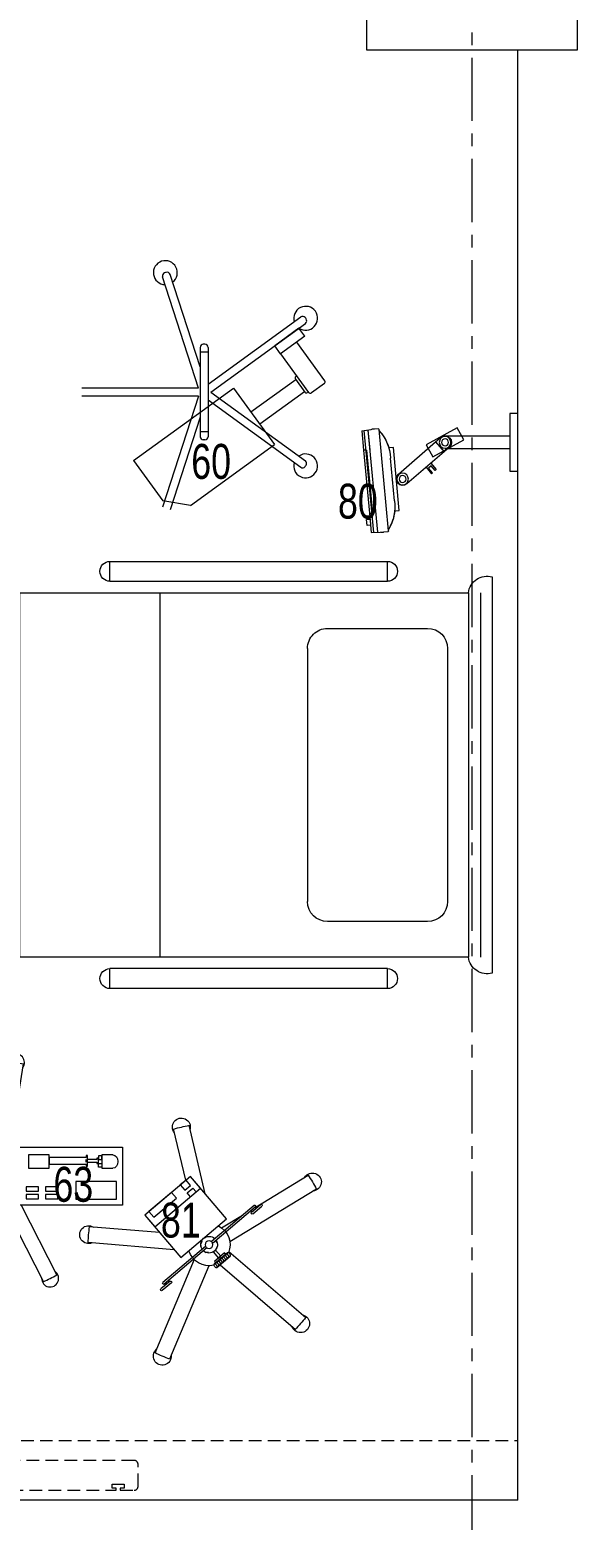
# Model space of a CAD drawing. Header units: millimetres. Extents: x 26027 to 581921, y 7230 to 233891.
# Drawn here: x 471939 to 473303, y 174942 to 178680 of the extents above; entities that cross this region are included whole.
import ezdxf

# ---------------------------------------------------------------- set-up
doc = ezdxf.new("R2010")
doc.units = ezdxf.units.MM
doc.header["$LTSCALE"] = 5
doc.linetypes.add('CENTER', pattern=[50.8, 31.75, -6.35, 6.35, -6.35])
doc.linetypes.add('HIDDEN', pattern=[9.525, 6.35, -3.175])
doc.layers.add('axes', color=9, linetype='Continuous')
for name, color, linetype, lineweight in [('Medical Equipment and Furniture', 163, 'Continuous', 0), ('Medical Equipment and Furniture1', 163, 'Continuous', 5), ('Medical Equipment and Furniture2', 42, 'Continuous', 13), ('Structure', 20, 'Continuous', 5), ('Walls', 32, 'Continuous', 5)]:
    doc.layers.add(name, color=color, linetype=linetype, lineweight=lineweight)
doc.layers.add('Wooden Joinery', color=7, linetype='Continuous', lineweight=5, true_color=0xffdcd1)
doc.styles.add('X3G_ENTITY_257CFD', font='swisscl.ttf', dxfattribs={"height": 200})

# ---------------------------------------------------------------- blocks, each defined once
blk = doc.blocks.new('IC.1')
at = {"layer": 'Medical Equipment and Furniture1'}
for p, q in [((42.4872, -10.88), (41.4928, -10.88)), ((42.4472, -10.91), (41.5328, -10.91)), ((42.4472, -10.91), (41.5328, -10.91)), ((42.4472, -10.91), (41.5328, -10.91)), ((41.5328, -10.94), (41.5328, -13.1914)), ((42.4472, -10.94), (41.5328, -10.94)), ((42.4472, -13.1914), (42.4472, -10.94)), ((42.3077, -10.9923), (41.6724, -10.9923)), ((41.6224, -11.0423), (41.6224, -11.2937)), ((42.3577, -11.2937), (42.3577, -11.0423)), ((41.4542, -11.1429), (41.4542, -11.8396)), ((41.4542, -11.1429), (41.5042, -11.1429)), ((41.5042, -11.1429), (41.5042, -11.8396)), ((42.4759, -11.1429), (42.5259, -11.1429)), ((42.4759, -11.8396), (42.4759, -11.1429)), ((42.5259, -11.8396), (42.5259, -11.1429)), ((42.3077, -11.3437), (41.6724, -11.3437)), ((41.5328, -11.7137), (42.4472, -11.7137)), ((41.4542, -11.8396), (41.5042, -11.8396)), ((42.4759, -11.8396), (42.5259, -11.8396)), ((41.5328, -12.0657), (42.4472, -12.0657)), ((41.4542, -12.3172), (41.4542, -13.0139)), ((41.4542, -12.3172), (41.5042, -12.3172)), ((41.5042, -12.3172), (41.5042, -13.0139)), ((42.4759, -12.3172), (42.5259, -12.3172)), ((42.4759, -13.0139), (42.4759, -12.3172)), ((42.5259, -13.0139), (42.5259, -12.3172)), ((41.5328, -12.3807), (42.4472, -12.3807)), ((41.4542, -13.0139), (41.5042, -13.0139)), ((42.4759, -13.0139), (42.5259, -13.0139)), ((41.4928, -13.1914), (42.4872, -13.1914)), ((41.4928, -13.2214), (41.4928, -13.1914)), ((42.4872, -13.2214), (42.4872, -13.1914)), ((41.4928, -13.2214), (42.4872, -13.2214)), ((41.8192, -13.2514), (42.1609, -13.2514))]:
    blk.add_line(p, q, dxfattribs=at)
for points in [[(41.4689, -12.1927), (41.4689, -12.1212), (41.5064, -12.1212), (41.5064, -12.1927)], [(41.5064, -12.1674), (41.5064, -12.1434), (41.5328, -12.1434), (41.5328, -12.1674)], [(42.4737, -12.1674), (42.4737, -12.1434), (42.4472, -12.1434), (42.4472, -12.1674)], [(42.5112, -12.1927), (42.5112, -12.1212), (42.4737, -12.1212), (42.4737, -12.1927)]]:
    blk.add_lwpolyline(points, close=True, dxfattribs=at)
for centre, radius, start, end in [((41.539, -10.8926), 0.0478, 164.7401, 262.6401), ((42.4411, -10.8926), 0.0478, 277.3599, 15.2599), ((41.6724, -11.0423), 0.05, 90, 180), ((42.3077, -11.0423), 0.05, 0, 90), ((41.4792, -11.1429), 0.025, 0, 180), ((42.5009, -11.1429), 0.025, 0, 180), ((41.6724, -11.2937), 0.05, 180, 270), ((42.3077, -11.2937), 0.05, 270, 0), ((41.4792, -11.8396), 0.025, 180, 0), ((42.5009, -11.8396), 0.025, 180, 0), ((41.4792, -12.3172), 0.025, 0, 180), ((42.5009, -12.3172), 0.025, 0, 180), ((41.4792, -13.0139), 0.025, 180, 0), ((42.5009, -13.0139), 0.025, 180, 0), ((41.6806, -12.9691), 0.3145, 233.3488, 296.1464), ((42.2995, -12.9691), 0.3145, 243.8536, 306.6512)]:
    blk.add_arc(centre, radius, start, end, dxfattribs=at)
blk = doc.blocks.new('IC.5')
at = {"layer": 'Medical Equipment and Furniture2', "color": 254}
for points in [[(31.601, -27.8325), (31.5106, -27.9394), (31.3961, -27.8425), (31.4865, -27.7356), (31.601, -27.8325)], [(31.4866, -27.7868), (31.4949, -27.777), (31.4805, -27.7649), (31.4723, -27.7746)]]:
    blk.add_lwpolyline(points, dxfattribs=at)
for points in [[(31.601, -27.8325), (31.5758, -27.8623), (31.4613, -27.7654), (31.4865, -27.7356)], [(31.5118, -27.757), (31.5005, -27.7703), (31.4862, -27.7582), (31.4974, -27.7449)], [(31.5908, -27.8238), (31.5786, -27.8382), (31.5217, -27.79), (31.5338, -27.7757)]]:
    blk.add_lwpolyline(points, close=True, dxfattribs=at)
blk = doc.blocks.new('IC.5 on Trolley')
at = {"layer": 'Medical Equipment and Furniture1'}
for p, q in [((31.4491, -27.7798), (31.4897, -27.6072)), ((31.4983, -27.7455), (31.5287, -27.6163)), ((31.3241, -27.8134), (31.1908, -27.7326)), ((31.3877, -27.8988), (31.1701, -27.7668)), ((31.3299, -27.8295), (31.307, -27.8101)), ((31.3331, -27.8257), (31.3102, -27.8063)), ((31.4309, -27.9028), (31.3236, -27.812)), ((31.4342, -27.899), (31.3268, -27.8081)), ((31.4084, -27.8646), (31.3558, -27.8327)), ((31.4381, -27.887), (31.4445, -27.8865)), ((31.4501, -27.8899), (31.4445, -27.8865)), ((31.5637, -27.8766), (31.7403, -27.8619)), ((31.3897, -27.9237), (31.1969, -28.0898)), ((31.4203, -27.9024), (31.4217, -27.8961)), ((31.4213, -27.9147), (31.4238, -27.9207)), ((31.4224, -27.8955), (31.4217, -27.8961)), ((31.4293, -27.9241), (31.4238, -27.9207)), ((31.4267, -27.8918), (31.4262, -27.8922)), ((31.4414, -27.9269), (31.4479, -27.9264)), ((31.4453, -27.9149), (31.5526, -28.0058)), ((31.4528, -27.9221), (31.4479, -27.9264)), ((31.4485, -27.9111), (31.5558, -28.002)), ((31.4582, -27.8992), (31.4607, -27.9052)), ((31.4592, -27.9115), (31.4607, -27.9052)), ((31.49, -27.9229), (31.491, -27.9228)), ((31.5272, -27.9198), (31.7436, -27.9018)), ((31.4119, -27.9573), (31.223, -28.1201)), ((31.4401, -27.9597), (31.5386, -28.1944)), ((31.477, -27.9442), (31.5755, -28.1789)), ((31.5343, -28.0025), (31.5572, -28.0219)), ((31.5375, -27.9987), (31.5604, -28.0181))]:
    blk.add_line(p, q, dxfattribs=at)
for points in [[(31.3935, -27.9276), (31.427, -27.956)], [(31.4291, -27.9251), (31.416, -27.9407), (31.4104, -27.936), (31.4235, -27.9204)], [(31.42, -27.9642), (31.3865, -27.9358)]]:
    blk.add_lwpolyline(points, dxfattribs=at)
blk.add_lwpolyline([(31.4257, -27.949), (31.4227, -27.9524), (31.3977, -27.9312), (31.4006, -27.9278)], close=True, dxfattribs=at)
blk.add_circle((31.4397, -27.907), 0.00972, dxfattribs=at)
for centre, radius, start, end in [((31.5092, -27.6118), 0.0225, 319.4884, 194.0205), ((31.4397, -27.907), 0.3033, 72.9732, 80.5358), ((31.1804, -27.7497), 0.0225, 31.4884, 266.0205), ((31.4397, -27.907), 0.3033, 144.9732, 152.5358), ((31.3086, -27.8082), 0.0025, 49.7545, 229.7545), ((31.3216, -27.8134), 0.0025, 269.5762, 49.7545), ((31.3252, -27.8101), 0.0025, 49.7545, 229.7545), ((31.3315, -27.8276), 0.0025, 229.7545, 49.7545), ((31.3343, -27.8243), 0.0025, 49.7545, 187.0501), ((31.4397, -27.907), 0.0527, 116.2434, 202.9382), ((31.4397, -27.907), 0.021, 326.5821, 132.9269), ((31.7419, -27.8818), 0.0225, 247.4884, 122.0205), ((31.4397, -27.907), 0.3033, 0.9732, 8.5358), ((31.4397, -27.907), 0.021, 146.5821, 312.9269), ((31.4397, -27.907), 0.0527, 256.5708, 343.2656), ((31.5359, -28.0006), 0.0025, 49.7545, 229.7545), ((31.5387, -27.9973), 0.0025, 272.4588, 49.7545), ((31.5542, -28.0039), 0.0025, 229.7545, 49.7545), ((31.5515, -28.008), 0.0025, 49.7545, 189.9328), ((31.5588, -28.02), 0.0025, 229.7545, 49.7545), ((31.21, -28.1049), 0.0225, 103.4884, 338.0205), ((31.4397, -27.907), 0.3033, 216.9732, 224.5358), ((31.557, -28.1866), 0.0225, 175.4884, 50.0205), ((31.4397, -27.907), 0.3033, 288.9732, 296.5358)]:
    blk.add_arc(centre, radius, start, end, dxfattribs=at)
for centre in [(31.39, -27.9317), (31.3942, -27.9353), (31.3984, -27.9388), (31.4026, -27.9424), (31.4067, -27.9459), (31.4109, -27.9495), (31.4151, -27.953), (31.4193, -27.9566), (31.4235, -27.9601)]:
    blk.add_ellipse(centre, major_axis=(0.00347, 0.0041), ratio=0.510594, dxfattribs=at)
blk.add_blockref('IC.5', (0, 0), dxfattribs=at)
blk = doc.blocks.new('HF12177-P')
for p, q in [((-0.0196, -0.007), (-0.1885, 0.2255)), ((0, 0), (-0.1724, 0.2372)), ((0, 0), (0.1724, 0.2372)), ((0.0196, -0.007), (0.1885, 0.2255)), ((-0.0631, -0.027), (-0.2951, -0.1024)), ((-0.01, -0.0308), (-0.2889, -0.1214)), ((-0.12, -0.015), (-0.12, -0.019)), ((-0.112, -0.007), (0.112, -0.007)), ((-0.112, -0.027), (0.112, -0.027)), ((-0.1, -0.007), (-0.1, -0.027)), ((-0.01, -0.0308), (-0.01, -0.324)), ((0.01, -0.0308), (0.01, -0.324)), ((0.01, -0.0308), (0.2889, -0.1214)), ((0.0631, -0.027), (0.2951, -0.1024)), ((0.1, -0.007), (0.1, -0.027)), ((0.12, -0.015), (0.12, -0.019))]:
    blk.add_line(p, q)
for centre, radius, start, end in [((-0.1852, 0.2378), 0.03, 325.4712, 286.5288), ((0.1852, 0.2378), 0.03, 253.4712, 214.5288), ((-0.1821, 0.2302), 0.008, 126.3733, 216), ((0, -0.017), 0.315, 125.6267, 126.3733), ((-0.1788, 0.2325), 0.008, 36, 125.6267), ((0.1788, 0.2325), 0.008, 54.3733, 144), ((0, -0.017), 0.315, 53.6267, 54.3733), ((0.1821, 0.2302), 0.008, 324, 53.6267), ((-0.112, -0.015), 0.008, 90, 180), ((-0.112, -0.019), 0.008, 180, 270), ((0.112, -0.015), 0.008, 0, 90), ((0.112, -0.019), 0.008, 270, 0), ((-0.2996, -0.1144), 0.03, 37.4712, 358.5288), ((-0.2926, -0.11), 0.008, 108, 197.6267), ((0, -0.017), 0.315, 197.6267, 198.3733), ((-0.2914, -0.1138), 0.008, 198.3733, 288)]:
    blk.add_arc(centre, radius, start, end)
blk = doc.blocks.new('MONITOR ARM PLAN')
at = {"color": 8, "linetype": 'HIDDEN'}
for p, q in [((0.025, -0.49375, 0), (0.025, -0.18375, 0)), ((0.025, -0.18375, 0), (0.2, -0.18375, 0)), ((0.2, -0.44375, 0), (0.2, -0.18375, 0)), ((0.2, -0.44375, 0), (0.15, -0.49375, 0)), ((0.025, -0.49375, 0), (0.15, -0.49375, 0))]:
    blk.add_line(p, q, dxfattribs=at)
at = {"layer": 'Medical Equipment and Furniture1'}
for p, q in [((0.025, 0.0375), (0, 0.0375)), ((0, 0.0375), (0, -0.0375)), ((0.025, 0.0375), (0.025, -0.0375)), ((0.145, 0.0125), (0.025, 0.0125)), ((0.15, 0.0075), (0.15, -0.0325)), ((0.025, -0.0375), (0, -0.0375)), ((0.025, -0.0375), (0.145, -0.0375)), ((0.09375, -0.0375), (0.09375, -0.04)), ((0.09875, -0.045), (0.13875, -0.045)), ((0.1, -0.045), (0.1, -0.18375)), ((0.1375, -0.045), (0.1375, -0.18375)), ((0.14375, -0.0375), (0.14375, -0.04))]:
    blk.add_line(p, q, dxfattribs=at)
for centre, start, end in [((0.145, 0.0075, 0), 0, 90), ((0.145, -0.0325), 270, 0), ((0.09875, -0.04), 180, 270), ((0.13875, -0.04), 270, 360)]:
    blk.add_arc(centre, 0.005, start, end, dxfattribs=at)
blk = doc.blocks.new('IC.4')
at = {"layer": 'Medical Equipment and Furniture1'}
for p, q in [((31.2175, -28.0475), (31.214, -28.0706)), ((31.2152, -28.0625), (31.4716, -28.0865)), ((31.2152, -28.0625), (31.2652, -28.0672)), ((31.2167, -28.0528), (31.4722, -28.0766)), ((31.2175, -28.0475), (31.266, -28.052)), ((31.2653, -28.0595), (31.266, -28.0521)), ((31.2653, -28.0595), (31.266, -28.0521)), ((31.2653, -28.0595), (31.4231, -28.0741)), ((31.266, -28.0521), (31.4238, -28.0667)), ((31.4238, -28.0667), (31.4231, -28.0741)), ((31.4238, -28.0667), (31.4233, -28.0721)), ((31.4238, -28.0667), (31.4724, -28.0712)), ((31.4724, -28.0712), (31.4715, -28.0946)), ((31.2125, -28.0897), (31.2131, -28.0787)), ((31.2125, -28.0897), (31.2131, -28.0787)), ((31.4683, -28.1146), (31.2135, -28.0909)), ((31.2174, -28.0912), (31.2135, -28.0909)), ((31.2591, -28.1266), (31.2601, -28.1153)), ((31.2591, -28.1266), (31.2601, -28.1154)), ((31.4683, -28.1146), (31.4643, -28.1143)), ((31.4709, -28.1027), (31.4695, -28.1137)), ((31.4709, -28.1027), (31.4695, -28.1137)), ((31.3256, -28.1392), (31.2451, -28.2325)), ((31.4169, -28.1412), (31.2591, -28.1266)), ((31.4169, -28.1412), (31.2591, -28.1266)), ((31.3924, -28.1291), (31.2853, -28.1192)), ((31.4179, -28.13), (31.4169, -28.1412)), ((31.4179, -28.13), (31.4169, -28.1412)), ((31.2698, -28.2538), (31.3503, -28.1605)), ((31.2095, -28.2871), (31.2519, -28.209)), ((31.2826, -28.2257), (31.2401, -28.3037)), ((31.2519, -28.209), (31.2826, -28.2257)), ((31.2985, -28.2206), (31.3144, -28.2343)), ((31.3049, -28.2217), (31.3107, -28.2149)), ((31.3166, -28.2318), (31.3049, -28.2217)), ((31.3087, -28.2087), (31.3246, -28.2225)), ((31.3224, -28.225), (31.3107, -28.2149)), ((31.3246, -28.2225), (31.3224, -28.225)), ((31.2451, -28.2325), (31.2297, -28.2503)), ((31.2297, -28.2503), (31.2297, -28.4193)), ((31.2451, -28.2325), (31.2698, -28.2538)), ((31.2623, -28.2624), (31.2698, -28.2538)), ((31.2623, -28.4193), (31.2623, -28.2564)), ((31.3144, -28.2343), (31.3166, -28.2318)), ((31.2401, -28.3037), (31.2095, -28.2871)), ((31.2623, -28.3628), (31.2623, -28.3284)), ((31.2297, -28.4193), (31.2623, -28.4193))]:
    blk.add_line(p, q, dxfattribs=at)
for points in [[(31.4384, -28.0681), (31.4536, -28.0695), (31.4545, -28.0605), (31.4392, -28.0591)], [(31.3181, -28.4193), (31.3181, -28.4389), (31.174, -28.4389), (31.174, -28.4193)]]:
    blk.add_lwpolyline(points, close=True, dxfattribs=at)
for centre, radius in [((31.338, -28.1499), 0.0146), ((31.338, -28.1499), 0.00861), ((31.246, -28.2564), 0.0146), ((31.246, -28.2564), 0.00861)]:
    blk.add_circle(centre, radius, dxfattribs=at)
for centre, radius, start, end in [((31.2197, -28.0753), 0.00743, 140.4817, 206.7323), ((31.2197, -28.0753), 0.00743, 140.4817, 206.7323), ((31.2136, -28.0897), 0.00112, 176.6688, 264.6688), ((31.2136, -28.0897), 0.00112, 176.6688, 264.6688), ((31.2885, -28.0151), 0.1042, 226.9662, 268.2917), ((31.2885, -28.0151), 0.1042, 226.9661, 254.2129), ((31.4085, -28.0262), 0.1042, 261.0939, 302.3365), ((31.4085, -28.0262), 0.1042, 275.1713, 302.3365), ((31.4684, -28.1135), 0.00113, 264.6459, 352.3503), ((31.4684, -28.1135), 0.00113, 264.6459, 352.3503), ((31.4648, -28.0982), 0.00761, 323.4774, 27.9842), ((31.4648, -28.0982), 0.00761, 323.4774, 27.9842), ((31.338, -28.1499), 0.0163, 319.187, 139.187), ((31.246, -28.2564), 0.0163, 180, 0)]:
    blk.add_arc(centre, radius, start, end, dxfattribs=at)
blk = doc.blocks.new('Syringe')
at = {"layer": 'Medical Equipment and Furniture2', "color": 254}
for points in [[(42.9739, -11.5277), (42.7139, -11.5277), (42.7139, -11.3827), (42.9739, -11.3827), (42.9739, -11.5277)], [(42.7384, -11.5086), (42.7658, -11.5086), (42.7658, -11.475), (42.7384, -11.475)], [(42.779, -11.4899), (42.779, -11.487), (42.7748, -11.487), (42.7748, -11.5), (42.779, -11.5), (42.779, -11.497)], [(42.8023, -11.4899), (42.779, -11.4899)], [(42.779, -11.497), (42.8023, -11.497)], [(42.8055, -11.4851), (42.8055, -11.48), (42.8023, -11.48), (42.8023, -11.5069), (42.8055, -11.5069), (42.8055, -11.5019)], [(42.8055, -11.5019), (42.8984, -11.5019), (42.8984, -11.4851), (42.8055, -11.4851)], [(42.8055, -11.4899), (42.8055, -11.497)], [(42.8055, -11.497), (42.8055, -11.4899)], [(42.8055, -11.497), (42.8055, -11.4899)]]:
    blk.add_lwpolyline(points, dxfattribs=at)
for points in [[(42.8312, -11.3974), (42.7289, -11.3974), (42.7289, -11.4415), (42.8312, -11.4415)], [(42.9073, -11.3985), (42.8765, -11.3985), (42.8765, -11.4091), (42.9073, -11.4091)], [(42.956, -11.3985), (42.9252, -11.3985), (42.9252, -11.4091), (42.956, -11.4091)], [(42.9073, -11.4175), (42.8765, -11.4175), (42.8765, -11.4281), (42.9073, -11.4281)], [(42.956, -11.4175), (42.9252, -11.4175), (42.9252, -11.4281), (42.956, -11.4281)], [(42.7748, -11.487), (42.7658, -11.487), (42.7658, -11.4777), (42.7748, -11.4777)], [(42.9498, -11.475), (42.8984, -11.475), (42.8984, -11.5086), (42.9498, -11.5086)], [(42.7748, -11.4967), (42.7658, -11.4967), (42.7658, -11.5059), (42.7748, -11.5059)]]:
    blk.add_lwpolyline(points, close=True, dxfattribs=at)
at = {"layer": 'Medical Equipment and Furniture2', "color": 254, "extrusion": (0, 0, -1)}
blk.add_ellipse((42.7384, -11.4918), major_axis=(0, 0.0168), ratio=0.733735, start_param=3.141593, end_param=6.283185, dxfattribs=at)
blk = doc.blocks.new('Infusion')
at = {"layer": 'Medical Equipment and Furniture2', "color": 254}
for points in [[(43.0793, -11.3852), (43.0793, -11.5252), (43.2293, -11.5252), (43.2293, -11.3852), (43.0793, -11.3852)], [(43.1962, -11.4242), (43.1962, -11.4114), (43.215, -11.4114), (43.215, -11.4242)]]:
    blk.add_lwpolyline(points, dxfattribs=at)
for points in [[(43.0793, -11.3852), (43.0793, -11.4242), (43.2293, -11.4242), (43.2293, -11.3852)], [(43.0927, -11.3852), (43.0927, -11.404), (43.1673, -11.404), (43.1673, -11.3852)], [(43.1962, -11.3852), (43.1962, -11.4027), (43.215, -11.4027), (43.215, -11.3852)]]:
    blk.add_lwpolyline(points, close=True, dxfattribs=at)
blk = doc.blocks.new('Infusion Syringe')
at = {"layer": 'Medical Equipment and Furniture1'}
for p, q in [((42.9683, -11.3827), (42.8788, -11.2071)), ((43.0225, -11.4053), (42.9127, -11.1899)), ((43.0459, -11.409), (43.2169, -11.238)), ((43.1234, -11.3852), (43.2437, -11.2649)), ((42.9886, -11.4225), (42.9765, -11.3988)), ((43.0124, -11.4411), (43.017, -11.4365)), ((43.0234, -11.4354), (43.017, -11.4365)), ((43.0357, -11.4374), (43.0414, -11.4403)), ((43.0444, -11.4461), (43.0414, -11.4403)), ((43.0728, -11.4359), (43.0766, -11.432)), ((42.9753, -11.4431), (42.9739, -11.4433)), ((43.0175, -11.473), (43.0233, -11.476)), ((43.0297, -11.4749), (43.0233, -11.476)), ((43.0407, -11.4693), (43.0453, -11.4647)), ((43.0463, -11.4583), (43.0453, -11.4647)), ((43.0791, -11.4595), (43.0793, -11.4596)), ((43.0006, -11.498), (42.9627, -11.7368)), ((42.9838, -11.4812), (42.9765, -11.4824)), ((43.0381, -11.5039), (43.0003, -11.7427)), ((43.0592, -11.4932), (43.0766, -11.502)), ((43.1221, -11.5252), (43.2746, -11.6029)), ((43.2058, -11.5252), (43.2919, -11.5691))]:
    blk.add_line(p, q, dxfattribs=at)
for points in [[(43.0266, -11.4455), (43.0266, -11.4649), (42.9739, -11.4649), (42.9739, -11.4455)], [(43.0266, -11.4455), (43.0266, -11.4649), (43.0793, -11.4649), (43.0793, -11.4455)], [(43.043, -11.4963), (43.043, -11.5009), (43.0102, -11.5009), (43.0102, -11.4963)]]:
    blk.add_lwpolyline(points, close=True, dxfattribs=at)
for points in [[(43.0302, -11.4759), (43.0302, -11.4963), (43.0229, -11.4963), (43.0229, -11.4759)], [(43.0046, -11.5009), (43.0485, -11.5009)], [(43.0485, -11.5116), (43.0046, -11.5116)]]:
    blk.add_lwpolyline(points, dxfattribs=at)
for centre, radius, start, end in [((42.8958, -11.1985), 0.0214, 359.734, 234.266), ((43.0266, -11.4552), 0.2881, 113.2187, 120.7813), ((43.2303, -11.2515), 0.0214, 287.734, 162.266), ((43.0266, -11.4552), 0.2881, 41.2187, 48.7813), ((43.0266, -11.4552), 0.0501, 296.8163, 169.3714), ((43.0266, -11.4552), 0.021, 6.8276, 152.4616), ((43.0266, -11.4552), 0.0501, 190.6286, 243.1837), ((43.0266, -11.4552), 0.021, 207.5384, 353.1724), ((43.0266, -11.4552), 0.00972, 270, 90), ((43.2833, -11.586), 0.0214, 215.734, 90.266), ((43.0266, -11.4552), 0.2881, 329.2187, 336.7813), ((42.9815, -11.7398), 0.0214, 143.734, 18.266), ((43.0266, -11.4552), 0.2881, 257.2187, 264.7813)]:
    blk.add_arc(centre, radius, start, end, dxfattribs=at)
for centre in [(43.0046, -11.5062), (43.0101, -11.5062), (43.0156, -11.5062), (43.0211, -11.5062), (43.0266, -11.5062), (43.0321, -11.5062), (43.0375, -11.5062), (43.043, -11.5062), (43.0485, -11.5062)]:
    blk.add_ellipse(centre, major_axis=(0, -0.00537), ratio=0.510594, start_param=3.141593, end_param=9.424778, dxfattribs=at)
for name in ['Syringe', 'Infusion']:
    blk.add_blockref(name, (0, 0), dxfattribs=at)

msp = doc.modelspace()

# ---------------------------------------------------------------- linework, layer by layer
at = {"layer": 'axes', "linetype": 'CENTER', "lineweight": 0}
msp.add_line((473048.8, 120285.6, 0), (473048.8, 230891.1, 0), dxfattribs=at)
at = {"layer": 'Structure', "elevation": 0}
msp.add_lwpolyline([(472783.8, 178630.3), (473313.8, 178630.3), (473313.8, 179160.3), (472783.8, 179160.3)], close=True, dxfattribs=at)
at = {"layer": 'Walls'}
msp.add_line((473163.8, 174991.5, 2.4), (470860.8, 174991.5, 2.4), dxfattribs=at)
at = {"layer": 'Walls', "elevation": 0}
msp.add_lwpolyline([(473163.8, 174991.5), (473163.8, 178630.3)], dxfattribs=at)
at = {"layer": 'Wooden Joinery', "linetype": 'HIDDEN', "elevation": 2.4}
msp.add_lwpolyline([(469535.8, 174991.5), (469535.8, 175141.5), (473163.8, 175141.5)], dxfattribs=at)
msp.add_lwpolyline([(472175.8, 175021.5), (472165.8, 175021.5), (472165.8, 175016.5), (472200.8, 175016.5, 0.414214), (472210.8, 175026.5), (472210.8, 175081.5, 0.414214), (472200.8, 175091.5), (470845.8, 175091.5, 0.414214), (470835.8, 175081.5), (470835.8, 175026.5, 0.414214), (470845.8, 175016.5), (470880.8, 175016.5), (470880.8, 175021.5), (470870.8, 175021.5), (470870.8, 175031.5), (470900.8, 175031.5), (470900.8, 175021.5), (470890.8, 175021.5), (470890.8, 175016.5), (472155.8, 175016.5), (472155.8, 175021.5), (472145.8, 175021.5), (472145.8, 175031.5), (472175.8, 175031.5)], format="xyb", close=True, dxfattribs=at)

# ---------------------------------------------------------------- block references
at = {"layer": 'Medical Equipment and Furniture', "extrusion": (-1.92689e-13, -1.39405e-12, -1), "xscale": -1000, "yscale": 1000, "zscale": -1000, "rotation": 90.01496832471715}
msp.add_blockref('HF12177-P', (-472393.5, 177771.5, 0), dxfattribs=at)
at = {"layer": 'Medical Equipment and Furniture', "yscale": 1000, "zscale": 1000}
for name, p, xscale, rotation in [('MONITOR ARM PLAN', (472584, 177909.9, 0), 1000, 305.9850316752795), ('IC.4', (444724.8, 208891.4, 0), -1000, 90), ('IC.1', (483979.7, 134820.9, 0), -1000, 270), ('Infusion Syringe', (514885.9, 164349.4, 2.4), 1000, 180)]:
    msp.add_blockref(name, p, dxfattribs=dict(at, xscale=xscale, rotation=rotation))
at = {"layer": 'Medical Equipment and Furniture', "xscale": -1000, "yscale": 1000, "zscale": 1000}
msp.add_blockref('IC.5 on Trolley', (503828.6, 203539.6, 2.4), dxfattribs=at)

# ---------------------------------------------------------------- texts
at = {"layer": 'Medical Equipment and Furniture', "char_height": 87.47, "attachment_point": 2, "style": 'X3G_ENTITY_257CFD'}
for s, insert in [('60', (472394.1, 177641.3, 0)), ('80', (472762.3, 177541.5, 2.4)), ('63', (472048.2, 175827.9, 4.7)), ('81', (472318, 175738.1, 4.7))]:
    msp.add_mtext(s, dxfattribs=dict(at, insert=insert))

doc.saveas('drawing.dxf')
